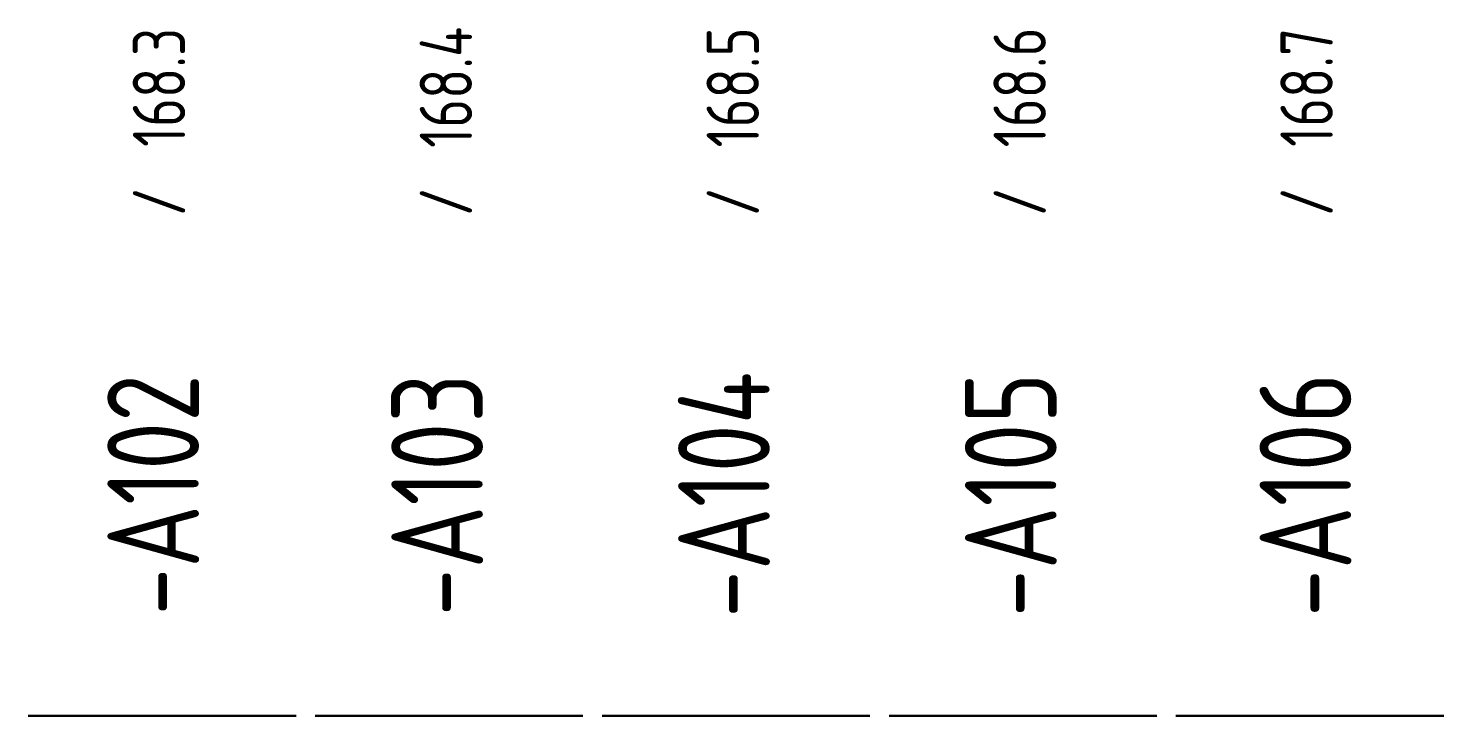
# Model space of a CAD drawing. Extents: x 10 to 952, y 6 to 232.
# Drawn here: x 703.4 to 757.4, y 206.2 to 232.5 of the extents above; entities that cross this region are included whole.
import ezdxf
from ezdxf.enums import TextEntityAlignment as Align

# ---------------------------------------------------------------- set-up
doc = ezdxf.new("R2010")
doc.units = 0
doc.header["$LTSCALE"] = 5
doc.header["$MEASUREMENT"] = 0
doc.layers.get('0').update_dxf_attribs({"linetype": 'CONTINUOUS'})
doc.layers.add('3', color=3, linetype='CONTINUOUS')
doc.styles.add('DIN', font='DIN.shx', dxfattribs={"width": 0.85})

msp = doc.modelspace()

# ---------------------------------------------------------------- linework, layer by layer
at = {"color": 7, "linetype": 'Continuous'}
for p, q in [((703.371, 206.229), (713.601, 206.229)), ((713.601, 206.229), (703.371, 206.229)), ((714.332, 206.229), (724.562, 206.229)), ((724.562, 206.229), (714.332, 206.229)), ((725.292, 206.229), (735.522, 206.229)), ((735.522, 206.229), (725.292, 206.229)), ((736.253, 206.229), (746.482, 206.229)), ((746.482, 206.229), (736.253, 206.229)), ((747.213, 206.229), (757.443, 206.229)), ((757.443, 206.229), (747.213, 206.229))]:
    msp.add_line(p, q, dxfattribs=at)

# ---------------------------------------------------------------- texts
at = {"color": 7, "style": 'DIN', "width": 0.8}
for s, p in [('168.3', (709.364, 230.218)), ('168.4', (720.325, 230.218)), ('168.5', (731.285, 230.218)), ('168.6', (742.245, 230.218)), ('168.7', (753.206, 230.218)), ('/', (709.364, 225.847)), ('/', (720.325, 225.847)), ('/', (731.285, 225.847)), ('/', (742.245, 225.847)), ('/', (753.206, 225.847))]:
    msp.add_text(s, height=2, rotation=90, dxfattribs=at).set_placement(p, align=Align.CENTER)
at = {"layer": '3', "style": 'DIN', "width": 0.8}
for s, p in [('-A102', (709.891, 214.661)), ('-A103', (720.739, 214.661)), ('-A104', (731.696, 214.661)), ('-A105', (742.653, 214.661)), ('-A106', (753.909, 214.661))]:
    msp.add_text(s, height=3.5, rotation=90, dxfattribs=at).set_placement(p, align=Align.CENTER)

doc.saveas('drawing.dxf')
